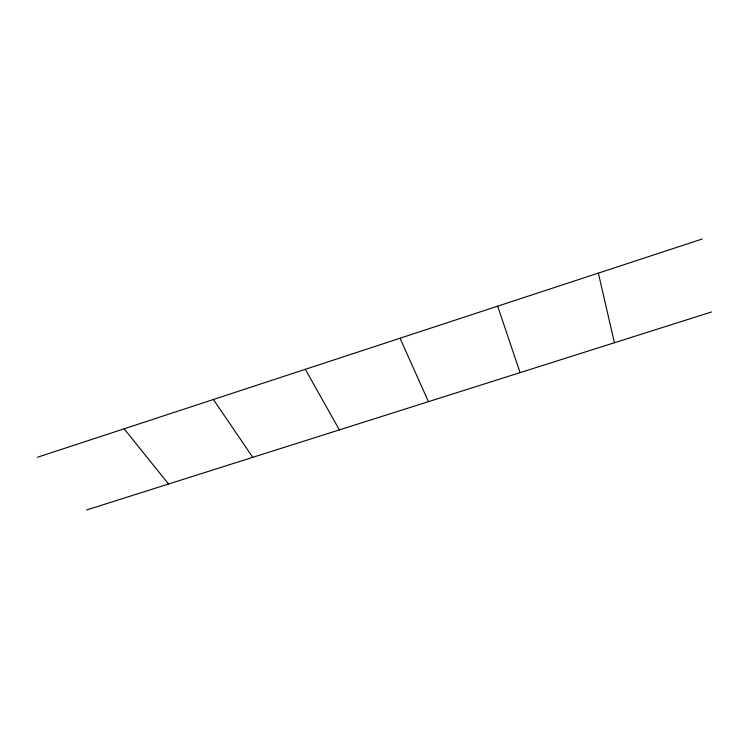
<?xml version="1.0" encoding="UTF-8"?>
<svg xmlns="http://www.w3.org/2000/svg" width="749" height="749" viewBox="0 0 749 749"><rect width="100%" height="100%" fill="white"/><g stroke="black" fill="none" stroke-linecap="round" stroke-linejoin="round"><path stroke-width="1.12" d="M37.45 457.264L702.262 238.997M86.547 510.003L711.55 311.968M124.137 428.803L168.525 484.023M213.381 399.498L252.769 457.33M305.302 369.323L339.381 429.889M400.013 338.23L428.456 401.67M497.654 306.172L520.096 372.627M598.357 273.113L614.423 342.742"/></g></svg>
